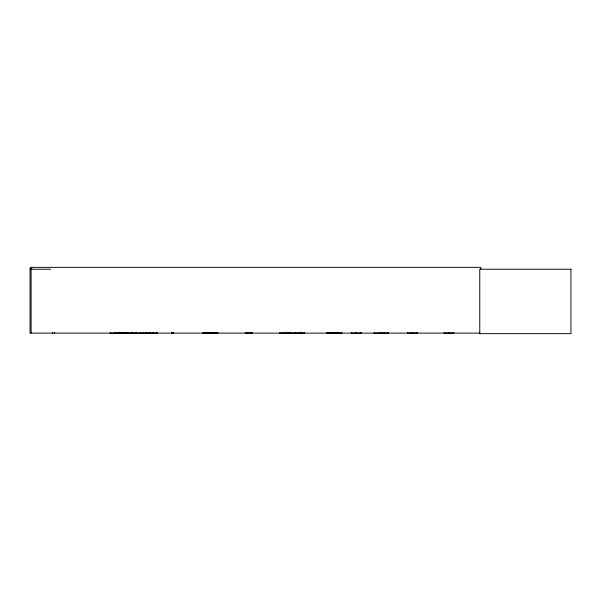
<?xml version="1.0" encoding="UTF-8"?>
<svg xmlns="http://www.w3.org/2000/svg" width="601" height="601" viewBox="0 0 601 601"><rect width="100%" height="100%" fill="white"/><g stroke="black" fill="none" stroke-linecap="round" stroke-linejoin="round"><path stroke-width="0.9" d="M115.061 333.097L115.061 332.586M124.723 333.052L124.73 332.586M360.931 333.097L360.946 332.586M110.013 333.119L157.47 333.067M136.157 333.052L136.096 332.451M143.436 333.052L143.293 332.631L143.339 333.119M327.583 333.119L327.71 332.631L327.763 333.119M373.897 333.119L388.314 333.067M252.285 333.052L252.33 332.631M202.845 333.119L217.953 333.067M208.269 333.037L208.209 332.451M110.299 333.052L110.351 332.631M118.465 333.052L118.51 332.631M133.46 333.052L133.512 332.631L133.557 333.119M290.321 333.052L304.707 333.067M334.704 333.052L334.749 332.631L334.802 333.119M381.019 333.052L381.064 332.631L381.109 333.119M245.238 333.052L252.33 332.984M203.191 333.052L203.243 332.631M31.928 268.016L30.05 268.016L30.05 333.119L479.883 333.119M30.05 269.225L50.664 269.225M203.228 332.699L217.78 332.699M326.854 332.699L338.889 332.699M203.206 332.871L217.802 332.856M326.831 332.871L338.911 332.856M173.734 333.097L173.336 333.052M326.846 333.082L342.014 333.097M417.222 332.984L407.553 333.052L407.553 332.586M453.793 332.984L444.131 333.052L444.131 332.586M211.665 333.052L211.605 332.631L211.552 333.119M335.463 333.052L335.411 332.631M131.243 333.052L131.191 332.631L131.146 333.119M388.043 333.052L387.991 332.631M341.691 333.037L341.684 332.631M150.363 333.052L150.175 332.586M140.739 333.052L140.799 332.451M125.489 333.052L125.444 332.631M117.323 333.052L117.278 332.631M302.356 332.984L302.356 332.631M351.487 333.052L351.487 332.586M480.823 269.225L480.823 267.34L31.109 267.34L31.109 333.119M453.793 332.586L453.793 333.119M449.127 332.451L449.127 333.119M448.797 332.451L448.797 333.119M417.222 332.586L417.222 333.119M412.556 332.451L412.556 333.119M412.218 332.451L412.218 333.119M387.945 332.586L387.945 333.119M383.889 332.451L383.889 333.119M383.648 332.451L383.648 333.119M378.57 332.451L378.57 333.119M378.337 332.451L378.337 333.119M374.28 332.586L374.28 333.119M361.148 332.586L361.163 333.119L351.269 333.097L351.284 332.586M356.461 332.451L356.461 333.119M356.303 332.451L356.303 333.119M356.13 332.451L356.13 333.119M355.965 332.451L355.965 333.119M341.631 332.586L341.631 333.119M341.33 332.586L341.33 333.119M337.574 332.451L337.604 333.119M337.394 332.451L337.394 333.119M337.334 332.451L337.334 333.119M335.358 332.586L335.358 333.119M333.735 332.586L333.735 333.119M332.263 332.451L332.263 333.119M332.022 332.451L332.022 333.119M331.699 332.451L331.699 333.119M331.489 332.451L331.489 333.119M327.966 332.586L327.966 333.119M304.339 332.586L304.339 333.119M302.228 332.586L302.288 333.119M301.191 332.451L301.184 333.119M300.282 332.451L300.282 333.119M300.042 332.451L300.042 333.119M297.503 332.586L297.503 333.119M294.963 332.451L294.963 333.119M294.73 332.451L294.73 333.119M290.674 332.586L290.674 333.119M289.374 332.586L289.374 333.119L279.705 333.097L279.705 332.586M288.968 332.586L288.968 333.119M287.248 332.315L287.248 333.119M285.37 332.315L285.37 333.119M285.054 332.315L285.054 333.119M284.694 332.451L284.701 333.119M284.378 332.451L284.363 333.119M282.185 332.586L282.185 333.119M252.375 332.586L252.375 333.119M251.586 332.451L251.586 333.119M250.542 332.586L250.542 333.119M250.482 332.586L250.482 333.119M249.866 332.451L249.866 333.119M249.633 332.451L249.633 333.119M249.49 332.315L249.49 333.119M247.612 332.315L247.612 333.119M245.591 332.586L245.591 333.119M217.577 332.586L217.577 333.119M216.593 332.586L216.593 333.119M213.52 332.451L213.52 333.119M213.287 332.451L213.242 333.119M213.07 332.451L213.07 333.119M210.748 332.586L210.748 333.119M208.344 332.586L208.344 333.119M207.969 332.451L207.969 333.119M206.827 332.451L206.827 333.119M206.654 332.451L206.654 333.119M203.912 332.586L203.912 333.119M203.303 332.586L203.303 333.119M173.141 332.586L173.201 333.119M172.171 332.315L172.171 333.119L172.096 332.451M171.856 332.315L171.856 333.119M157.101 332.586L157.101 333.119M153.045 332.451L153.045 333.119M152.804 332.451L152.804 333.119M150.265 332.586L150.265 333.119M147.726 332.451L147.726 333.119M147.493 332.451L147.493 333.119M146.111 332.451L146.111 333.119M145.878 332.451L145.878 333.119M140.559 332.451L140.559 333.119M140.394 332.586L140.394 333.119M136.502 332.586L136.502 333.119M136.337 332.451L136.337 333.119M132.228 332.586L132.228 333.119M131.018 332.451L131.018 333.119M130.778 332.451L130.778 333.119M128.171 332.451L128.171 333.119M127.93 332.451L127.93 333.119M127.104 332.451L127.104 333.119M126.864 332.451L126.864 333.119M126.721 332.586L126.721 333.119M125.391 332.586L125.391 333.119M124.354 332.586L124.354 333.119M124.264 332.586L124.264 333.119M124.061 332.586L124.061 333.119M122.852 332.451L122.852 333.119M122.619 332.451L122.619 333.119M122.491 332.451L122.491 333.119M121.755 332.451L121.755 333.119M121.515 332.451L121.447 333.119L121.387 332.586M120.072 332.451L120.057 333.119L120.005 332.451M119.734 332.451L119.719 333.119M118.743 332.315L118.743 333.119M118.562 332.586L118.562 333.119M117.473 332.586L117.473 333.119M117.233 332.586L117.233 333.119M114.693 332.451L114.693 333.119M114.453 332.451L114.453 333.119M110.396 332.586L110.396 333.119M54.308 332.315L54.308 333.119M52.43 332.315L52.43 333.119M570.95 269.225L479.763 269.225L479.763 333.66L570.95 333.66L570.95 269.225"/></g></svg>
